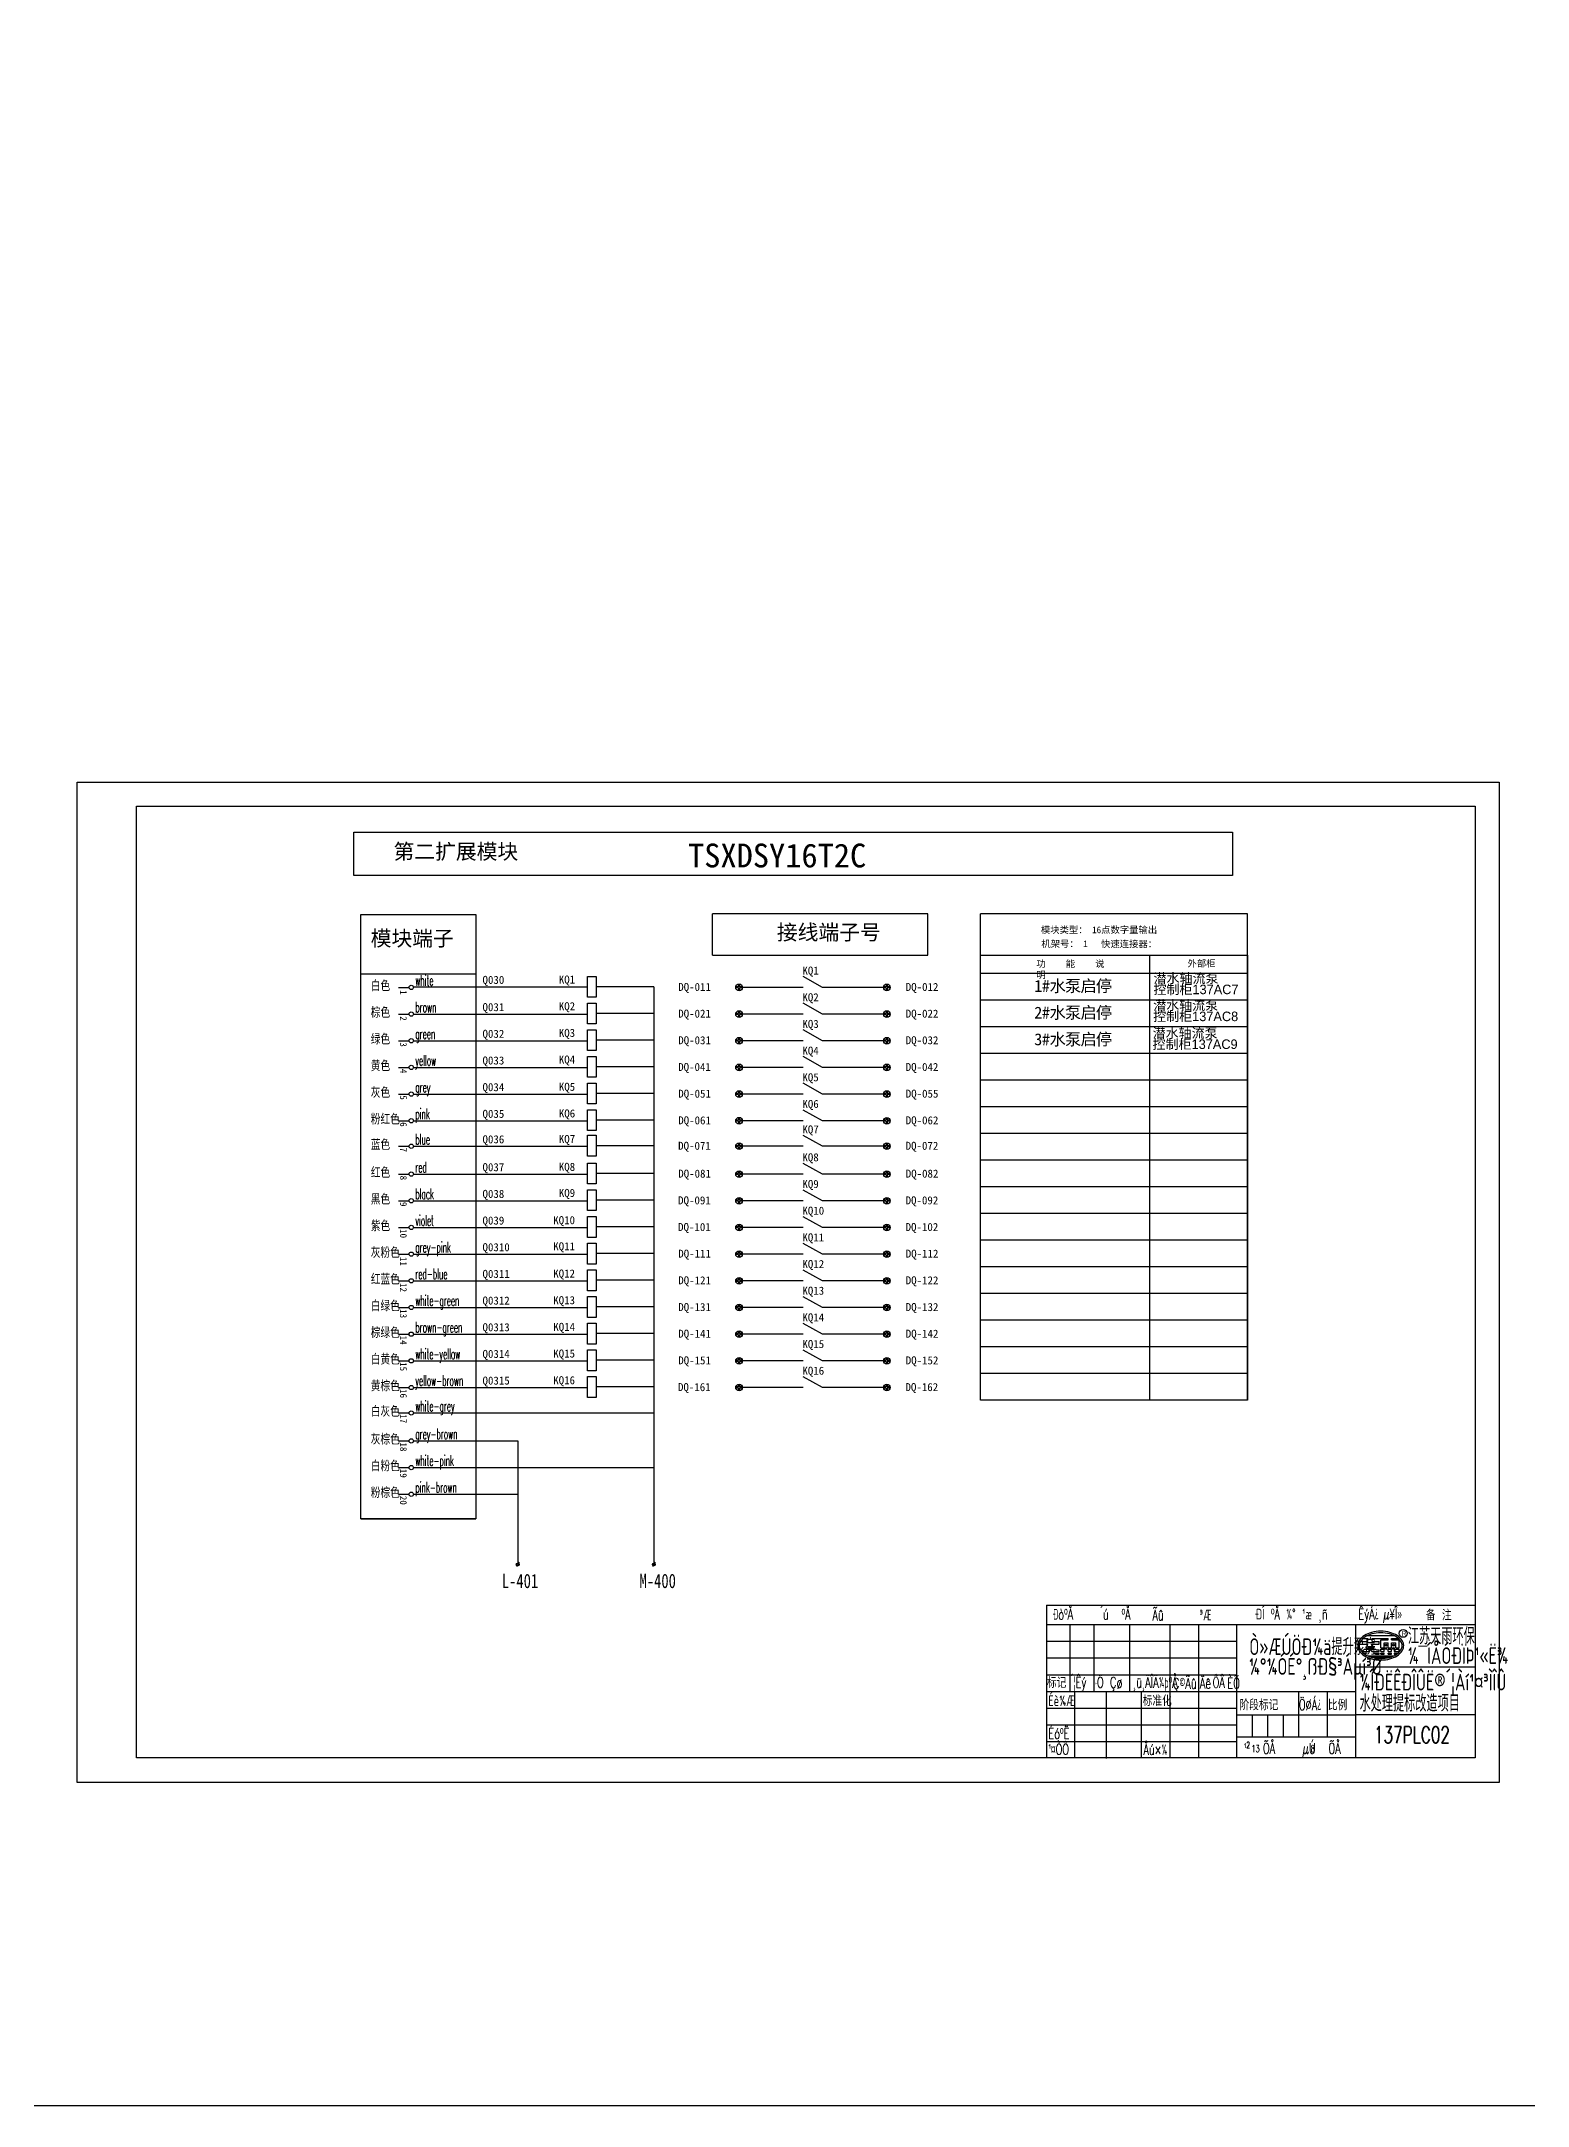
# Model space of a CAD drawing. Header units: millimetres. Extents: x 201 to 11482, y -7821 to 251.
# Drawn here: x 5609 to 6234, y -5888 to -5021 of the extents above; entities that cross this region are included whole.
import ezdxf
from ezdxf.enums import TextEntityAlignment as Align

# ---------------------------------------------------------------- set-up
doc = ezdxf.new("R2010")
doc.units = ezdxf.units.MM
doc.linetypes.add('CENTER2', pattern=[1.125, 0.75, -0.125, 0.125, -0.125])
for name, color, linetype in [('02', 7, 'Continuous'), ('LINE_THIN', 2, 'Continuous'), ('TEXT', 6, 'Continuous')]:
    doc.layers.add(name, color=color, linetype=linetype)
doc.layers.add('SECTION', color=3, linetype='CENTER2', lineweight=9)
doc.styles.add('HZ', font='txt', dxfattribs={"width": 0.67, "bigfont": 'hztxt'})
doc.styles.add('HZTXT', font='tssdeng.shx', dxfattribs={"width": 0.8, "bigfont": 'hztxt.shx'})

msp = doc.modelspace()

# ---------------------------------------------------------------- linework, layer by layer
for p, q in [((5649.389, -5741.704), (5649.389, -5342.16)), ((5649.389, -5342.16), (6211.494, -5342.16)), ((6211.494, -5342.16), (6211.494, -5741.704)), ((5981.757, -5387.41), (5891.192, -5387.41)), ((5891.192, -5404.729), (5891.192, -5387.41)), ((5981.757, -5404.729), (5981.757, -5387.41)), ((6003.74, -5591.656), (6003.74, -5387.41)), ((6115.978, -5387.41), (6003.74, -5387.41)), ((6115.978, -5591.656), (6115.978, -5387.41)), ((5891.192, -5404.729), (5981.757, -5404.729)), ((6003.74, -5404.729), (6115.978, -5404.729)), ((6074.814, -5404.729), (6074.814, -5591.656)), ((6115.978, -5404.729), (6115.978, -5591.656)), ((5791.87, -5412.694), (5743.575, -5412.694)), ((5937.517, -5418.293), (5929.344, -5413.779)), ((6115.978, -5412.474), (6003.74, -5412.474)), ((5759.358, -5418.293), (5763.838, -5418.293)), ((5765.614, -5418.051), (5838.772, -5418.051)), ((5866.639, -5418.073), (5842.333, -5418.073)), ((5866.639, -5418.073), (5866.639, -5660.596)), ((5929.344, -5418.293), (5903.824, -5418.293)), ((5937.517, -5429.492), (5929.344, -5424.978)), ((5963.037, -5418.293), (5937.517, -5418.293)), ((6115.978, -5423.673), (6003.74, -5423.673)), ((5759.358, -5429.492), (5763.838, -5429.492)), ((5765.63, -5429.492), (5838.789, -5429.492)), ((5866.639, -5429.272), (5842.333, -5429.272)), ((5929.344, -5429.492), (5903.824, -5429.492)), ((5963.037, -5429.492), (5937.517, -5429.492)), ((5759.358, -5440.691), (5763.838, -5440.691)), ((5765.63, -5440.691), (5838.789, -5440.691)), ((5866.639, -5440.471), (5842.333, -5440.471)), ((5929.344, -5440.691), (5903.824, -5440.691)), ((5937.517, -5440.691), (5929.344, -5436.177)), ((5963.037, -5440.691), (5937.517, -5440.691)), ((6115.978, -5434.872), (6003.74, -5434.872)), ((5937.517, -5451.89), (5929.344, -5447.376)), ((6115.978, -5446.071), (6003.74, -5446.071)), ((5759.358, -5451.89), (5763.838, -5451.89)), ((5765.63, -5451.89), (5838.789, -5451.89)), ((5866.639, -5451.67), (5842.333, -5451.67)), ((5929.344, -5451.89), (5903.824, -5451.89)), ((5937.517, -5463.088), (5929.344, -5458.574)), ((5963.037, -5451.89), (5937.517, -5451.89)), ((6115.978, -5457.269), (6003.74, -5457.269)), ((5759.358, -5463.088), (5763.838, -5463.088)), ((5765.63, -5463.088), (5838.789, -5463.088)), ((5866.639, -5462.869), (5842.333, -5462.869)), ((5929.344, -5463.088), (5903.824, -5463.088)), ((5963.037, -5463.088), (5937.517, -5463.088)), ((6115.978, -5468.468), (6003.74, -5468.468)), ((5759.358, -5474.287), (5763.838, -5474.287)), ((5765.63, -5474.287), (5838.789, -5474.287)), ((5866.639, -5474.068), (5842.333, -5474.068)), ((5929.344, -5474.287), (5903.824, -5474.287)), ((5937.517, -5474.287), (5929.344, -5469.773)), ((5963.037, -5474.287), (5937.517, -5474.287)), ((5759.358, -5484.975), (5763.838, -5484.975)), ((5765.63, -5484.975), (5838.789, -5484.975)), ((5866.639, -5484.756), (5842.333, -5484.756)), ((5929.344, -5484.975), (5903.824, -5484.975)), ((5937.517, -5484.975), (5929.344, -5480.461)), ((5963.037, -5484.975), (5937.517, -5484.975)), ((6115.978, -5479.667), (6003.74, -5479.667)), ((5937.517, -5496.685), (5929.344, -5492.171)), ((6115.978, -5490.866), (6003.74, -5490.866)), ((5759.358, -5496.685), (5763.838, -5496.685)), ((5765.63, -5496.685), (5838.789, -5496.685)), ((5866.639, -5496.465), (5842.333, -5496.465)), ((5929.344, -5496.685), (5903.824, -5496.685)), ((5937.517, -5507.884), (5929.344, -5503.37)), ((5963.037, -5496.685), (5937.517, -5496.685)), ((6115.978, -5502.065), (6003.74, -5502.065)), ((5759.358, -5507.884), (5763.838, -5507.884)), ((5765.63, -5507.884), (5838.789, -5507.884)), ((5866.639, -5507.664), (5842.333, -5507.664)), ((5929.344, -5507.884), (5903.824, -5507.884)), ((5963.037, -5507.884), (5937.517, -5507.884)), ((5759.358, -5519.083), (5763.838, -5519.083)), ((5765.63, -5519.083), (5838.789, -5519.083)), ((5866.639, -5518.863), (5842.333, -5518.863)), ((5929.344, -5519.083), (5903.824, -5519.083)), ((5937.517, -5519.083), (5929.344, -5514.569)), ((5963.037, -5519.083), (5937.517, -5519.083)), ((6115.978, -5513.264), (6003.74, -5513.264)), ((5937.517, -5530.282), (5929.344, -5525.767)), ((6115.978, -5524.462), (6003.74, -5524.462)), ((5759.358, -5530.282), (5763.838, -5530.282)), ((5765.63, -5530.282), (5838.789, -5530.282)), ((5866.639, -5530.062), (5842.333, -5530.062)), ((5929.344, -5530.282), (5903.824, -5530.282)), ((5937.517, -5541.48), (5929.344, -5536.966)), ((5963.037, -5530.282), (5937.517, -5530.282)), ((6115.978, -5535.661), (6003.74, -5535.661)), ((5759.358, -5541.48), (5763.838, -5541.48)), ((5765.63, -5541.48), (5838.789, -5541.48)), ((5866.639, -5541.261), (5842.333, -5541.261)), ((5929.344, -5541.48), (5903.824, -5541.48)), ((5963.037, -5541.48), (5937.517, -5541.48)), ((5759.358, -5552.679), (5763.838, -5552.679)), ((5765.63, -5552.679), (5838.789, -5552.679)), ((5866.639, -5552.46), (5842.333, -5552.46)), ((5929.344, -5552.679), (5903.824, -5552.679)), ((5937.517, -5552.679), (5929.344, -5548.165)), ((5963.037, -5552.679), (5937.517, -5552.679)), ((6115.978, -5546.86), (6003.74, -5546.86)), ((5759.358, -5563.878), (5763.838, -5563.878)), ((5765.63, -5563.878), (5838.789, -5563.878)), ((5866.639, -5563.658), (5842.333, -5563.658)), ((5929.344, -5563.878), (5903.824, -5563.878)), ((5937.517, -5563.878), (5929.344, -5559.364)), ((5963.037, -5563.878), (5937.517, -5563.878)), ((6115.978, -5558.059), (6003.74, -5558.059)), ((5937.517, -5575.077), (5929.344, -5570.563)), ((6115.978, -5569.258), (6003.74, -5569.258)), ((5759.358, -5575.077), (5763.838, -5575.077)), ((5765.63, -5575.077), (5838.789, -5575.077)), ((5866.639, -5574.857), (5842.333, -5574.857)), ((5929.344, -5575.077), (5903.824, -5575.077)), ((5963.037, -5575.077), (5937.517, -5575.077)), ((6115.978, -5580.457), (6003.74, -5580.457)), ((5759.358, -5586.276), (5763.838, -5586.276)), ((5765.63, -5586.276), (5838.789, -5586.276)), ((5866.639, -5586.056), (5842.333, -5586.056)), ((5929.344, -5586.276), (5903.824, -5586.276)), ((5937.517, -5586.276), (5929.344, -5581.762)), ((5963.037, -5586.276), (5937.517, -5586.276)), ((5759.358, -5596.964), (5763.838, -5596.964)), ((5765.63, -5596.964), (5866.639, -5596.964)), ((6115.978, -5591.656), (6003.74, -5591.656)), ((5759.358, -5608.674), (5763.838, -5608.674)), ((5765.63, -5608.674), (5809.453, -5608.674)), ((5809.453, -5608.674), (5809.453, -5660.59)), ((5759.358, -5619.872), (5763.838, -5619.872)), ((5765.63, -5619.872), (5866.639, -5619.872)), ((5759.358, -5631.071), (5763.838, -5631.071)), ((5765.63, -5631.071), (5809.453, -5631.071)), ((5764.734, -5641.374), (5743.575, -5641.374)), ((5743.575, -5641.374), (5791.87, -5641.374)), ((5810.06, -5659.626), (5808.932, -5661.417)), ((5867.246, -5659.626), (5866.117, -5661.417)), ((6162.922, -5694.047), (6166.475, -5694.047)), ((6163.418, -5692.844), (6166.475, -5692.844)), ((6164.446, -5691.64), (6166.475, -5691.64)), ((6166.249, -5690.437), (6177.531, -5690.437)), ((6166.475, -5692.844), (6166.475, -5691.64)), ((6168.28, -5692.844), (6168.28, -5691.64)), ((6168.28, -5691.64), (6175.079, -5691.64)), ((6168.28, -5692.844), (6171.288, -5692.844)), ((6168.28, -5694.047), (6171.288, -5694.047)), ((6168.305, -5694.358), (6168.28, -5694.047)), ((6171.288, -5694.047), (6171.288, -5692.844)), ((6171.89, -5695.513), (6171.89, -5692.242)), ((6171.89, -5692.242), (6175.079, -5692.242)), ((6173.274, -5695.513), (6173.274, -5693.445)), ((6173.274, -5693.445), (6175.079, -5693.445)), ((6175.079, -5692.242), (6175.079, -5691.64)), ((6175.079, -5695.513), (6175.079, -5693.445)), ((6176.463, -5692.242), (6176.463, -5691.64)), ((6176.463, -5691.64), (6179.334, -5691.64)), ((6176.463, -5692.242), (6179.651, -5692.242)), ((6176.463, -5693.445), (6178.268, -5693.445)), ((6176.463, -5695.513), (6176.463, -5693.445)), ((6178.268, -5695.513), (6178.268, -5693.445)), ((6179.651, -5695.513), (6179.651, -5692.242)), ((6163.964, -5697.166), (6166.61, -5697.166)), ((6164.57, -5697.767), (6165.934, -5697.767)), ((6165.1, -5696.114), (6169.716, -5696.114)), ((6165.666, -5695.513), (6169.093, -5695.513)), ((6166.476, -5698.97), (6177.304, -5698.97)), ((6167.191, -5699.271), (6176.589, -5699.271)), ((6168.183, -5697.166), (6171.288, -5697.166)), ((6168.903, -5697.767), (6171.288, -5697.767)), ((6169.193, -5699.813), (6174.587, -5699.813)), ((6169.996, -5698.258), (6171.288, -5698.258)), ((6170.561, -5696.454), (6171.288, -5696.454)), ((6171.288, -5697.166), (6171.288, -5696.454)), ((6171.288, -5698.258), (6171.288, -5697.767)), ((6171.89, -5695.513), (6173.274, -5695.513)), ((6171.89, -5696.114), (6173.274, -5696.114)), ((6171.89, -5697.166), (6171.89, -5696.114)), ((6171.89, -5697.166), (6173.274, -5697.166)), ((6171.89, -5698.258), (6171.89, -5697.767)), ((6171.89, -5697.767), (6173.274, -5697.767)), ((6171.89, -5698.258), (6173.274, -5698.258)), ((6173.274, -5697.166), (6173.274, -5696.114)), ((6173.274, -5698.258), (6173.274, -5697.767)), ((6175.079, -5695.513), (6176.463, -5695.513)), ((6175.079, -5696.114), (6176.463, -5696.114)), ((6175.079, -5697.166), (6175.079, -5696.114)), ((6175.079, -5697.166), (6176.463, -5697.166)), ((6175.079, -5698.258), (6175.079, -5697.767)), ((6175.079, -5697.767), (6176.463, -5697.767)), ((6175.079, -5698.258), (6176.463, -5698.258)), ((6176.463, -5697.166), (6176.463, -5696.114)), ((6176.463, -5698.258), (6176.463, -5697.767)), ((6177.517, -5696.454), (6178.268, -5696.454)), ((6177.517, -5696.454), (6177.517, -5697.166)), ((6177.517, -5697.166), (6179.816, -5697.166)), ((6177.517, -5697.767), (6177.517, -5698.258)), ((6177.517, -5697.767), (6179.21, -5697.767)), ((6177.517, -5698.258), (6178.571, -5698.258)), ((6178.268, -5695.513), (6179.651, -5695.513)), ((6178.268, -5696.454), (6178.268, -5696.114)), ((6178.268, -5696.114), (6179.651, -5696.114)), ((6179.651, -5697.345), (6179.651, -5696.114))]:
    msp.add_line(p, q)
at = {"color": 0}
for p, q in [((6031.493, -5713.939), (6161.493, -5713.939)), ((6031.493, -5713.939), (6161.493, -5713.939)), ((6111.493, -5732.939), (6161.493, -5732.939)), ((6111.493, -5732.939), (6161.493, -5732.939))]:
    msp.add_line(p, q, dxfattribs=at)
for points in [[(741.178, -4154.422), (11482.36, -4154.422), (11482.36, -5887.788), (741.178, -5887.788)], [(5740.617, -5353.169), (6109.699, -5353.169), (6109.699, -5371.29), (5740.617, -5371.29)], [(5743.575, -5387.629), (5791.87, -5387.629), (5791.87, -5641.374), (5743.575, -5641.374)], [(5842.333, -5413.664), (5842.333, -5422.438), (5838.772, -5422.438), (5838.772, -5413.664)], [(5842.333, -5424.863), (5842.333, -5433.637), (5838.772, -5433.637), (5838.772, -5424.863)], [(5842.333, -5436.062), (5842.333, -5444.836), (5838.772, -5444.836), (5838.772, -5436.062)], [(5842.333, -5447.261), (5842.333, -5456.034), (5838.772, -5456.034), (5838.772, -5447.261)], [(5842.333, -5458.46), (5842.333, -5467.233), (5838.772, -5467.233), (5838.772, -5458.46)], [(5842.333, -5469.658), (5842.333, -5478.432), (5838.772, -5478.432), (5838.772, -5469.658)], [(5842.333, -5480.346), (5842.333, -5489.12), (5838.772, -5489.12), (5838.772, -5480.346)], [(5842.333, -5492.056), (5842.333, -5500.83), (5838.772, -5500.83), (5838.772, -5492.056)], [(5842.333, -5503.255), (5842.333, -5512.029), (5838.772, -5512.029), (5838.772, -5503.255)], [(5842.333, -5514.454), (5842.333, -5523.228), (5838.772, -5523.228), (5838.772, -5514.454)], [(5842.333, -5525.653), (5842.333, -5534.426), (5838.772, -5534.426), (5838.772, -5525.653)], [(5842.333, -5536.852), (5842.333, -5545.625), (5838.772, -5545.625), (5838.772, -5536.852)], [(5842.333, -5548.05), (5842.333, -5556.824), (5838.772, -5556.824), (5838.772, -5548.05)], [(5842.333, -5559.249), (5842.333, -5568.023), (5838.772, -5568.023), (5838.772, -5559.249)], [(5842.333, -5570.448), (5842.333, -5579.222), (5838.772, -5579.222), (5838.772, -5570.448)], [(5842.333, -5581.647), (5842.333, -5590.421), (5838.772, -5590.421), (5838.772, -5581.647)]]:
    msp.add_lwpolyline(points, close=True)
for points in [[(6181.552, -5694.649, 0.1452621), (6180.927, -5692.543, 0.1071711), (6178.767, -5690.406, 0.0774043), (6175.785, -5689.102, 0.0645214), (6171.89, -5688.597, 0.0645214), (6167.995, -5689.102, 0.0774043), (6165.013, -5690.406, 0.1071711), (6162.853, -5692.543, 0.1452621), (6162.229, -5694.649, 0.1452621), (6162.853, -5696.754, 0.1071711), (6165.013, -5698.891, 0.0774043), (6167.995, -5700.195, 0.0645214), (6171.89, -5700.7, 0.0645214), (6175.785, -5700.195, 0.0774043), (6178.767, -5698.891, 0.1071711), (6180.927, -5696.754, 0.1452621)], [(6180.915, -5694.649, 0.1452621), (6180.393, -5692.891, 0.1071711), (6178.425, -5690.943, 0.0774043), (6175.623, -5689.717, 0.0645214), (6171.89, -5689.234, 0.0645214), (6168.158, -5689.717, 0.0774043), (6165.355, -5690.943, 0.1071711), (6163.387, -5692.891, 0.1452621), (6162.865, -5694.649, 0.1452621), (6163.387, -5696.406, 0.1071711), (6165.355, -5698.354, 0.0774043), (6168.158, -5699.58, 0.0645214), (6171.89, -5700.063, 0.0645214), (6175.623, -5699.58, 0.0774043), (6178.425, -5698.354, 0.1071711), (6180.393, -5696.406, 0.1452621)]]:
    msp.add_lwpolyline(points, format="xyb", close=True)
for centre, radius in [((5764.734, -5418.293), 0.896), ((5764.734, -5429.492), 0.896), ((5764.734, -5440.691), 0.896), ((5764.734, -5451.89), 0.896), ((5764.734, -5463.088), 0.896), ((5764.734, -5474.287), 0.896), ((5764.734, -5484.975), 0.896), ((5764.734, -5496.685), 0.896), ((5764.734, -5507.884), 0.896), ((5764.734, -5519.083), 0.896), ((5764.734, -5530.282), 0.896), ((5764.734, -5541.48), 0.896), ((5764.734, -5552.679), 0.896), ((5764.734, -5563.878), 0.896), ((5764.734, -5575.077), 0.896), ((5764.734, -5586.276), 0.896), ((5764.734, -5596.964), 0.896), ((5764.734, -5608.674), 0.896), ((5764.734, -5619.872), 0.896), ((5764.734, -5631.071), 0.896), ((5809.453, -5660.6), 0.591), ((5866.639, -5660.6), 0.591), ((6181.329, -5689.481), 1.666), ((6174.059, -5694.462), 0.1), ((6174.059, -5695.864), 0.1), ((6177.266, -5694.462), 0.1), ((6177.266, -5695.864), 0.1)]:
    msp.add_circle(centre, radius)
for centre, radius, start, end in [((6161.792, -5692.431), 4.95, 321.502997, 340.951261), ((6161.792, -5692.431), 4.95, 293.805664, 311.924678), ((6161.792, -5692.431), 6.755, 300.38393, 307.819429), ((6161.792, -5692.431), 6.755, 315.502624, 325.594686), ((6173.26, -5691.821), 7.372, 216.907792, 226.468118), ((6173.26, -5691.821), 5.567, 207.109979, 221.536588), ((6173.26, -5691.821), 7.372, 233.765595, 238.048673), ((6169.996, -5697.055), 1.203, 238.048673, 270), ((6173.26, -5691.821), 5.567, 230.459438, 231.797628), ((6170.561, -5695.25), 1.203, 231.797628, 270)]:
    msp.add_arc(centre, radius, start, end)
for p in [(6174.059, -5694.462), (6174.059, -5695.864), (6177.266, -5694.462), (6177.266, -5695.864)]:
    msp.add_point(p)
at = {"layer": '02'}
for p, q in [((5902.192, -5418.07), (5901.018, -5418.07)), ((5902.192, -5418.511), (5901.018, -5418.511)), ((5902.192, -5416.895), (5902.192, -5418.07)), ((5902.192, -5418.511), (5902.192, -5419.685)), ((5902.633, -5416.895), (5902.633, -5418.07)), ((5903.807, -5418.07), (5902.633, -5418.07)), ((5902.633, -5418.511), (5902.633, -5419.685)), ((5903.807, -5418.511), (5902.633, -5418.511)), ((5964.229, -5418.072), (5963.055, -5418.072)), ((5964.229, -5418.514), (5963.055, -5418.514)), ((5964.229, -5416.898), (5964.229, -5418.072)), ((5964.229, -5418.514), (5964.229, -5419.688)), ((5964.67, -5416.898), (5964.67, -5418.072)), ((5965.844, -5418.072), (5964.67, -5418.072)), ((5964.67, -5418.514), (5964.67, -5419.688)), ((5965.844, -5418.514), (5964.67, -5418.514)), ((5902.192, -5429.271), (5901.018, -5429.271)), ((5902.192, -5429.713), (5901.018, -5429.713)), ((5902.192, -5428.097), (5902.192, -5429.271)), ((5902.192, -5429.713), (5902.192, -5430.887)), ((5902.633, -5428.097), (5902.633, -5429.271)), ((5903.807, -5429.271), (5902.633, -5429.271)), ((5902.633, -5429.713), (5902.633, -5430.887)), ((5903.807, -5429.713), (5902.633, -5429.713)), ((5964.229, -5429.274), (5963.055, -5429.274)), ((5964.229, -5429.715), (5963.055, -5429.715)), ((5964.229, -5428.1), (5964.229, -5429.274)), ((5964.229, -5429.715), (5964.229, -5430.89)), ((5964.67, -5428.1), (5964.67, -5429.274)), ((5965.844, -5429.274), (5964.67, -5429.274)), ((5964.67, -5429.715), (5964.67, -5430.89)), ((5965.844, -5429.715), (5964.67, -5429.715)), ((5902.192, -5440.47), (5901.018, -5440.47)), ((5902.192, -5440.911), (5901.018, -5440.911)), ((5902.192, -5439.296), (5902.192, -5440.47)), ((5902.192, -5440.911), (5902.192, -5442.085)), ((5902.633, -5439.296), (5902.633, -5440.47)), ((5903.807, -5440.47), (5902.633, -5440.47)), ((5902.633, -5440.911), (5902.633, -5442.085)), ((5903.807, -5440.911), (5902.633, -5440.911)), ((5964.229, -5440.473), (5963.055, -5440.473)), ((5964.229, -5440.914), (5963.055, -5440.914)), ((5964.229, -5439.299), (5964.229, -5440.473)), ((5964.229, -5440.914), (5964.229, -5442.088)), ((5964.67, -5439.299), (5964.67, -5440.473)), ((5965.844, -5440.473), (5964.67, -5440.473)), ((5964.67, -5440.914), (5964.67, -5442.088)), ((5965.844, -5440.914), (5964.67, -5440.914)), ((5902.192, -5450.495), (5902.192, -5451.669)), ((5902.633, -5450.495), (5902.633, -5451.669)), ((5964.229, -5450.498), (5964.229, -5451.672)), ((5964.67, -5450.498), (5964.67, -5451.672)), ((5902.192, -5451.669), (5901.018, -5451.669)), ((5902.192, -5452.11), (5901.018, -5452.11)), ((5902.192, -5452.11), (5902.192, -5453.284)), ((5903.807, -5451.669), (5902.633, -5451.669)), ((5902.633, -5452.11), (5902.633, -5453.284)), ((5903.807, -5452.11), (5902.633, -5452.11)), ((5964.229, -5451.672), (5963.055, -5451.672)), ((5964.229, -5452.113), (5963.055, -5452.113)), ((5964.229, -5452.113), (5964.229, -5453.287)), ((5965.844, -5451.672), (5964.67, -5451.672)), ((5964.67, -5452.113), (5964.67, -5453.287)), ((5965.844, -5452.113), (5964.67, -5452.113)), ((5902.192, -5462.868), (5901.018, -5462.868)), ((5902.192, -5463.309), (5901.018, -5463.309)), ((5902.192, -5461.694), (5902.192, -5462.868)), ((5902.192, -5463.309), (5902.192, -5464.483)), ((5902.633, -5461.694), (5902.633, -5462.868)), ((5903.807, -5462.868), (5902.633, -5462.868)), ((5902.633, -5463.309), (5902.633, -5464.483)), ((5903.807, -5463.309), (5902.633, -5463.309)), ((5964.229, -5462.871), (5963.055, -5462.871)), ((5964.229, -5463.312), (5963.055, -5463.312)), ((5964.229, -5461.697), (5964.229, -5462.871)), ((5964.229, -5463.312), (5964.229, -5464.486)), ((5964.67, -5461.697), (5964.67, -5462.871)), ((5965.844, -5462.871), (5964.67, -5462.871)), ((5964.67, -5463.312), (5964.67, -5464.486)), ((5965.844, -5463.312), (5964.67, -5463.312)), ((5902.192, -5474.067), (5901.018, -5474.067)), ((5902.192, -5474.508), (5901.018, -5474.508)), ((5902.192, -5472.893), (5902.192, -5474.067)), ((5902.192, -5474.508), (5902.192, -5475.682)), ((5902.633, -5472.893), (5902.633, -5474.067)), ((5903.807, -5474.067), (5902.633, -5474.067)), ((5902.633, -5474.508), (5902.633, -5475.682)), ((5903.807, -5474.508), (5902.633, -5474.508)), ((5964.229, -5474.07), (5963.055, -5474.07)), ((5964.229, -5474.511), (5963.055, -5474.511)), ((5964.229, -5472.896), (5964.229, -5474.07)), ((5964.229, -5474.511), (5964.229, -5475.685)), ((5964.67, -5472.896), (5964.67, -5474.07)), ((5965.844, -5474.07), (5964.67, -5474.07)), ((5964.67, -5474.511), (5964.67, -5475.685)), ((5965.844, -5474.511), (5964.67, -5474.511)), ((5902.192, -5484.755), (5901.018, -5484.755)), ((5902.192, -5485.196), (5901.018, -5485.196)), ((5902.192, -5483.58), (5902.192, -5484.755)), ((5902.192, -5485.196), (5902.192, -5486.37)), ((5902.633, -5483.58), (5902.633, -5484.755)), ((5903.807, -5484.755), (5902.633, -5484.755)), ((5902.633, -5485.196), (5902.633, -5486.37)), ((5903.807, -5485.196), (5902.633, -5485.196)), ((5964.229, -5484.757), (5963.055, -5484.757)), ((5964.229, -5485.199), (5963.055, -5485.199)), ((5964.229, -5483.583), (5964.229, -5484.757)), ((5964.229, -5485.199), (5964.229, -5486.373)), ((5964.67, -5483.583), (5964.67, -5484.757)), ((5965.844, -5484.757), (5964.67, -5484.757)), ((5964.67, -5485.199), (5964.67, -5486.373)), ((5965.844, -5485.199), (5964.67, -5485.199)), ((5902.192, -5496.464), (5901.018, -5496.464)), ((5902.192, -5496.906), (5901.018, -5496.906)), ((5902.192, -5495.29), (5902.192, -5496.464)), ((5902.192, -5496.906), (5902.192, -5498.08)), ((5902.633, -5495.29), (5902.633, -5496.464)), ((5903.807, -5496.464), (5902.633, -5496.464)), ((5902.633, -5496.906), (5902.633, -5498.08)), ((5903.807, -5496.906), (5902.633, -5496.906)), ((5964.229, -5496.467), (5963.055, -5496.467)), ((5964.229, -5496.909), (5963.055, -5496.909)), ((5964.229, -5495.293), (5964.229, -5496.467)), ((5964.229, -5496.909), (5964.229, -5498.083)), ((5964.67, -5495.293), (5964.67, -5496.467)), ((5965.844, -5496.467), (5964.67, -5496.467)), ((5964.67, -5496.909), (5964.67, -5498.083)), ((5965.844, -5496.909), (5964.67, -5496.909)), ((5902.192, -5507.663), (5901.018, -5507.663)), ((5902.192, -5508.105), (5901.018, -5508.105)), ((5902.192, -5506.489), (5902.192, -5507.663)), ((5902.192, -5508.105), (5902.192, -5509.279)), ((5902.633, -5506.489), (5902.633, -5507.663)), ((5903.807, -5507.663), (5902.633, -5507.663)), ((5902.633, -5508.105), (5902.633, -5509.279)), ((5903.807, -5508.105), (5902.633, -5508.105)), ((5964.229, -5507.666), (5963.055, -5507.666)), ((5964.229, -5508.107), (5963.055, -5508.107)), ((5964.229, -5506.492), (5964.229, -5507.666)), ((5964.229, -5508.107), (5964.229, -5509.281)), ((5964.67, -5506.492), (5964.67, -5507.666)), ((5965.844, -5507.666), (5964.67, -5507.666)), ((5964.67, -5508.107), (5964.67, -5509.281)), ((5965.844, -5508.107), (5964.67, -5508.107)), ((5902.192, -5518.862), (5901.018, -5518.862)), ((5902.192, -5519.303), (5901.018, -5519.303)), ((5902.192, -5517.688), (5902.192, -5518.862)), ((5902.192, -5519.303), (5902.192, -5520.477)), ((5902.633, -5517.688), (5902.633, -5518.862)), ((5903.807, -5518.862), (5902.633, -5518.862)), ((5902.633, -5519.303), (5902.633, -5520.477)), ((5903.807, -5519.303), (5902.633, -5519.303)), ((5964.229, -5518.865), (5963.055, -5518.865)), ((5964.229, -5519.306), (5963.055, -5519.306)), ((5964.229, -5517.691), (5964.229, -5518.865)), ((5964.229, -5519.306), (5964.229, -5520.48)), ((5964.67, -5517.691), (5964.67, -5518.865)), ((5965.844, -5518.865), (5964.67, -5518.865)), ((5964.67, -5519.306), (5964.67, -5520.48)), ((5965.844, -5519.306), (5964.67, -5519.306)), ((5902.192, -5528.887), (5902.192, -5530.061)), ((5902.633, -5528.887), (5902.633, -5530.061)), ((5964.229, -5528.89), (5964.229, -5530.064)), ((5964.67, -5528.89), (5964.67, -5530.064)), ((5902.192, -5530.061), (5901.018, -5530.061)), ((5902.192, -5530.502), (5901.018, -5530.502)), ((5902.192, -5530.502), (5902.192, -5531.676)), ((5903.807, -5530.061), (5902.633, -5530.061)), ((5902.633, -5530.502), (5902.633, -5531.676)), ((5903.807, -5530.502), (5902.633, -5530.502)), ((5964.229, -5530.064), (5963.055, -5530.064)), ((5964.229, -5530.505), (5963.055, -5530.505)), ((5964.229, -5530.505), (5964.229, -5531.679)), ((5965.844, -5530.064), (5964.67, -5530.064)), ((5964.67, -5530.505), (5964.67, -5531.679)), ((5965.844, -5530.505), (5964.67, -5530.505)), ((5902.192, -5541.26), (5901.018, -5541.26)), ((5902.192, -5541.701), (5901.018, -5541.701)), ((5902.192, -5540.086), (5902.192, -5541.26)), ((5902.192, -5541.701), (5902.192, -5542.875)), ((5902.633, -5540.086), (5902.633, -5541.26)), ((5903.807, -5541.26), (5902.633, -5541.26)), ((5902.633, -5541.701), (5902.633, -5542.875)), ((5903.807, -5541.701), (5902.633, -5541.701)), ((5964.229, -5541.263), (5963.055, -5541.263)), ((5964.229, -5541.704), (5963.055, -5541.704)), ((5964.229, -5540.089), (5964.229, -5541.263)), ((5964.229, -5541.704), (5964.229, -5542.878)), ((5964.67, -5540.089), (5964.67, -5541.263)), ((5965.844, -5541.263), (5964.67, -5541.263)), ((5964.67, -5541.704), (5964.67, -5542.878)), ((5965.844, -5541.704), (5964.67, -5541.704)), ((5902.192, -5552.459), (5901.018, -5552.459)), ((5902.192, -5552.9), (5901.018, -5552.9)), ((5902.192, -5551.285), (5902.192, -5552.459)), ((5902.192, -5552.9), (5902.192, -5554.074)), ((5902.633, -5551.285), (5902.633, -5552.459)), ((5903.807, -5552.459), (5902.633, -5552.459)), ((5902.633, -5552.9), (5902.633, -5554.074)), ((5903.807, -5552.9), (5902.633, -5552.9)), ((5964.229, -5552.462), (5963.055, -5552.462)), ((5964.229, -5552.903), (5963.055, -5552.903)), ((5964.229, -5551.287), (5964.229, -5552.462)), ((5964.229, -5552.903), (5964.229, -5554.077)), ((5964.67, -5551.287), (5964.67, -5552.462)), ((5965.844, -5552.462), (5964.67, -5552.462)), ((5964.67, -5552.903), (5964.67, -5554.077)), ((5965.844, -5552.903), (5964.67, -5552.903)), ((5902.192, -5563.657), (5901.018, -5563.657)), ((5902.192, -5564.099), (5901.018, -5564.099)), ((5902.192, -5562.483), (5902.192, -5563.657)), ((5902.192, -5564.099), (5902.192, -5565.273)), ((5902.633, -5562.483), (5902.633, -5563.657)), ((5903.807, -5563.657), (5902.633, -5563.657)), ((5902.633, -5564.099), (5902.633, -5565.273)), ((5903.807, -5564.099), (5902.633, -5564.099)), ((5964.229, -5563.66), (5963.055, -5563.66)), ((5964.229, -5564.102), (5963.055, -5564.102)), ((5964.229, -5562.486), (5964.229, -5563.66)), ((5964.229, -5564.102), (5964.229, -5565.276)), ((5964.67, -5562.486), (5964.67, -5563.66)), ((5965.844, -5563.66), (5964.67, -5563.66)), ((5964.67, -5564.102), (5964.67, -5565.276)), ((5965.844, -5564.102), (5964.67, -5564.102)), ((5902.192, -5574.856), (5901.018, -5574.856)), ((5902.192, -5575.298), (5901.018, -5575.298)), ((5902.192, -5573.682), (5902.192, -5574.856)), ((5902.192, -5575.298), (5902.192, -5576.472)), ((5902.633, -5573.682), (5902.633, -5574.856)), ((5903.807, -5574.856), (5902.633, -5574.856)), ((5902.633, -5575.298), (5902.633, -5576.472)), ((5903.807, -5575.298), (5902.633, -5575.298)), ((5964.229, -5574.859), (5963.055, -5574.859)), ((5964.229, -5575.301), (5963.055, -5575.301)), ((5964.229, -5573.685), (5964.229, -5574.859)), ((5964.229, -5575.301), (5964.229, -5576.475)), ((5964.67, -5573.685), (5964.67, -5574.859)), ((5965.844, -5574.859), (5964.67, -5574.859)), ((5964.67, -5575.301), (5964.67, -5576.475)), ((5965.844, -5575.301), (5964.67, -5575.301)), ((5902.192, -5586.055), (5901.018, -5586.055)), ((5902.192, -5586.496), (5901.018, -5586.496)), ((5902.192, -5584.881), (5902.192, -5586.055)), ((5902.192, -5586.496), (5902.192, -5587.67)), ((5902.633, -5584.881), (5902.633, -5586.055)), ((5903.807, -5586.055), (5902.633, -5586.055)), ((5902.633, -5586.496), (5902.633, -5587.67)), ((5903.807, -5586.496), (5902.633, -5586.496)), ((5964.229, -5586.058), (5963.055, -5586.058)), ((5964.229, -5586.499), (5963.055, -5586.499)), ((5964.229, -5584.884), (5964.229, -5586.058)), ((5964.229, -5586.499), (5964.229, -5587.673)), ((5964.67, -5584.884), (5964.67, -5586.058)), ((5965.844, -5586.058), (5964.67, -5586.058)), ((5964.67, -5586.499), (5964.67, -5587.673)), ((5965.844, -5586.499), (5964.67, -5586.499))]:
    msp.add_line(p, q, dxfattribs=at)
for centre in [(5902.412, -5418.29), (5964.449, -5418.293), (5902.412, -5429.492), (5964.449, -5429.495), (5902.412, -5440.691), (5964.449, -5440.694), (5902.412, -5451.89), (5964.449, -5451.893), (5902.412, -5463.088), (5964.449, -5463.091), (5902.412, -5474.287), (5964.449, -5474.29), (5902.412, -5484.975), (5964.449, -5484.978), (5902.412, -5496.685), (5964.449, -5496.688), (5902.412, -5507.884), (5964.449, -5507.887), (5902.412, -5519.083), (5964.449, -5519.086), (5902.412, -5530.282), (5964.449, -5530.284), (5902.412, -5541.48), (5964.449, -5541.483), (5902.412, -5552.679), (5964.449, -5552.682), (5902.412, -5563.878), (5964.449, -5563.881), (5902.412, -5575.077), (5964.449, -5575.08), (5902.412, -5586.276), (5964.449, -5586.279)]:
    msp.add_circle(centre, 1.412, dxfattribs=at)
at = {"layer": 'LINE_THIN'}
for p, q in [((5624.389, -5752.16), (5624.389, -5332.16)), ((5624.389, -5332.16), (6221.698, -5332.16)), ((6221.698, -5332.16), (6221.698, -5752.16)), ((6221.698, -5752.16), (5624.389, -5752.16))]:
    msp.add_line(p, q, dxfattribs=at)
for centre in [(6174.059, -5694.462), (6177.266, -5694.462), (6174.059, -5695.864), (6177.266, -5695.864)]:
    msp.add_circle(centre, 0.401, dxfattribs=at)
at = {"layer": 'TEXT', "color": 0}
for p, q in [((6031.493, -5677.704), (6211.494, -5677.704)), ((6031.493, -5677.704), (6031.493, -5741.704)), ((6031.493, -5677.939), (6031.493, -5741.939)), ((6031.493, -5677.939), (6031.493, -5741.939)), ((6031.493, -5685.704), (6211.494, -5685.704)), ((6031.493, -5692.704), (6111.493, -5692.704)), ((6041.493, -5713.704), (6041.493, -5685.704)), ((6041.493, -5713.939), (6041.493, -5685.939)), ((6041.493, -5713.939), (6041.493, -5685.939)), ((6051.493, -5713.704), (6051.493, -5685.704)), ((6051.493, -5713.939), (6051.493, -5685.939)), ((6051.493, -5713.939), (6051.493, -5685.939)), ((6066.493, -5713.704), (6066.493, -5685.704)), ((6066.493, -5713.939), (6066.493, -5685.939)), ((6066.493, -5713.939), (6066.493, -5685.939)), ((6083.493, -5741.704), (6083.493, -5685.704)), ((6083.493, -5741.939), (6083.493, -5685.939)), ((6083.493, -5741.939), (6083.493, -5685.939)), ((6095.493, -5741.704), (6095.493, -5685.704)), ((6095.493, -5741.939), (6095.493, -5685.939)), ((6095.493, -5741.939), (6095.493, -5685.939)), ((6111.493, -5741.704), (6111.493, -5685.704)), ((6111.493, -5741.939), (6111.493, -5685.939)), ((6111.493, -5741.939), (6111.493, -5685.939)), ((6161.493, -5741.704), (6161.493, -5685.704)), ((6031.493, -5699.704), (6111.493, -5699.704)), ((6031.493, -5706.939), (6111.493, -5706.939)), ((6211.494, -5703.704), (6161.493, -5703.704)), ((6211.494, -5703.704), (6161.493, -5703.704)), ((6211.494, -5703.704), (6161.494, -5703.704)), ((6043.493, -5741.704), (6043.493, -5713.704)), ((6043.493, -5741.939), (6043.493, -5713.939)), ((6043.493, -5741.939), (6043.493, -5713.939)), ((6056.708, -5741.839), (6056.708, -5713.704)), ((6056.708, -5742.074), (6056.708, -5713.939)), ((6056.708, -5742.074), (6056.708, -5713.939)), ((6071.493, -5741.704), (6071.493, -5713.704)), ((6071.493, -5741.939), (6071.493, -5713.939)), ((6071.493, -5741.939), (6071.493, -5713.939)), ((6137.493, -5732.704), (6137.493, -5713.704)), ((6137.493, -5732.939), (6137.493, -5713.939)), ((6137.493, -5732.939), (6137.493, -5713.939)), ((6149.493, -5732.704), (6149.493, -5713.704)), ((6149.493, -5732.939), (6149.493, -5713.939)), ((6149.493, -5732.939), (6149.493, -5713.939)), ((6031.493, -5720.939), (6111.493, -5720.939)), ((6031.493, -5720.939), (6111.493, -5720.939)), ((6031.493, -5727.939), (6111.493, -5727.939)), ((6111.493, -5723.704), (6161.493, -5723.704)), ((6117.993, -5732.704), (6117.993, -5723.704)), ((6117.993, -5732.939), (6117.993, -5723.939)), ((6117.993, -5732.939), (6117.993, -5723.939)), ((6124.493, -5732.704), (6124.493, -5723.704)), ((6124.493, -5732.939), (6124.493, -5723.939)), ((6124.493, -5732.939), (6124.493, -5723.939)), ((6130.993, -5732.704), (6130.993, -5723.704)), ((6130.993, -5732.939), (6130.993, -5723.939)), ((6130.993, -5732.939), (6130.993, -5723.939)), ((6031.493, -5734.939), (6111.493, -5734.939))]:
    msp.add_line(p, q, dxfattribs=at)
at = {"layer": 'TEXT'}
for p, q in [((6211.494, -5723.704), (6161.493, -5723.704)), ((6211.494, -5741.704), (5649.389, -5741.704)), ((6211.494, -5741.704), (6031.493, -5741.704))]:
    msp.add_line(p, q, dxfattribs=at)

# ---------------------------------------------------------------- texts
at = {"color": 6, "linetype": 'ByBlock', "ltscale": 10, "width": 0.75}
for s, p in [('L-401', (5802.766, -5670.486)), ('M-400', (5860.591, -5670.471))]:
    msp.add_text(s, height=6, dxfattribs=at).set_placement(p)
at = {"color": 6, "attachment_point": 1}
for s, insert, char_height, width in [('{\\fËÎÌå|b0|i0|c134|p2;\\H0.8x;第二扩展模块}', (5757.278, -5358.051), 8, 54.3121), ('{\\fËÎÌå|b0|i0|c134|p2;\\H0.8x;模块端子}', (5747.681, -5394.499), 8, 54.3121), ('{\\fËÎÌå|b0|i0|c134|p2;\\H0.8x;接线端子号}', (5918.283, -5391.947), 8, 60.8462), ('\\pxql;{\\T0.95;\\fSimSun|b0|i0|c134|p2;    \\P1#水泵启停}', (6026.361, -5406.86), 5, 50.89132), ('\\pxql;{\\T0.95;\\fSimSun|b0|i0|c134|p2;    \\P2#水泵启停}', (6026.361, -5418.059), 5, 50.89132), ('\\pxql;{\\T0.95;\\fSimSun|b0|i0|c134|p2;    \\P3#水泵启停}', (6026.361, -5429.258), 5, 50.89132)]:
    msp.add_mtext(s, dxfattribs=dict(at, insert=insert, char_height=char_height, width=width))
at = {"insert": (5880.979, -5357.921), "char_height": 10, "attachment_point": 1}
msp.add_mtext('TSXDSY16T2C', dxfattribs=at)
at = {"color": 1, "char_height": 2.8, "attachment_point": 1}
for s, insert, width in [('{\\fËÎÌå|b0|i0|c134|p2;模块类型：\\ftxt|b0|i0|c134|p2; 16\\fËÎÌå|b0|i0|c134|p2;点数字量输出\\ftxt|b0|i0|c134|p2; }', (6029.17, -5392.74), 73.22662), ('机架号： 1', (6029.363, -5398.595), 21.15123), ('{\\fËÎÌå|b0|i0|c134|p2;快速连接器：}', (6054.437, -5398.66), 43.89667)]:
    msp.add_mtext(s, dxfattribs=dict(at, insert=insert, width=width))
at = {"char_height": 2.8, "attachment_point": 1}
for s, insert, width in [('{\\T3.15;功能说明 }', (6027.274, -5406.976), 43.29369), ('{\\fËÎÌå|b0|i0|c134|p2;外部柜\\ftxt|b0|i0|c134|p2; }', (6090.748, -5406.845), 13.86985)]:
    msp.add_mtext(s, dxfattribs=dict(at, insert=insert, width=width))
at = {"color": 6, "linetype": 'ByBlock', "ltscale": 10, "char_height": 3.36, "width": 0.09421, "attachment_point": 1}
for s, insert in [('Q030', (5794.669, -5413.463)), ('KQ1', (5826.706, -5413.312)), ('DQ-011', (5876.875, -5416.431)), ('KQ1', (5929.014, -5409.562)), ('DQ-012', (5972.419, -5416.431)), ('Q031', (5794.669, -5424.903)), ('KQ2', (5826.706, -5424.511)), ('KQ2', (5929.014, -5420.761)), ('DQ-021', (5876.868, -5427.629)), ('KQ3', (5929.014, -5431.96)), ('DQ-022', (5972.412, -5427.629)), ('Q032', (5794.669, -5436.102)), ('KQ3', (5826.706, -5435.71)), ('DQ-031', (5876.875, -5438.806)), ('DQ-032', (5972.419, -5438.806)), ('Q033', (5794.669, -5447.301)), ('KQ4', (5826.706, -5446.909)), ('DQ-041', (5876.854, -5450.027)), ('KQ4', (5929.014, -5443.159)), ('DQ-042', (5972.397, -5450.027)), ('Q034', (5794.669, -5458.5)), ('KQ5', (5826.723, -5458.349)), ('KQ5', (5929.014, -5454.358)), ('DQ-051', (5876.875, -5461.226)), ('KQ6', (5929.014, -5465.556)), ('DQ-055', (5972.419, -5461.226)), ('Q035', (5794.669, -5469.699)), ('KQ6', (5826.723, -5469.548)), ('DQ-061', (5876.875, -5472.425)), ('KQ7', (5929.014, -5476.244)), ('DQ-062', (5972.419, -5472.425)), ('Q036', (5794.669, -5480.387)), ('KQ7', (5826.706, -5480.236)), ('DQ-071', (5876.832, -5483.113)), ('DQ-072', (5972.376, -5483.113)), ('Q037', (5794.669, -5492.097)), ('KQ8', (5826.706, -5491.946)), ('DQ-081', (5876.875, -5494.8)), ('KQ8', (5929.014, -5487.954)), ('DQ-082', (5972.419, -5494.8)), ('Q038', (5794.669, -5503.295)), ('KQ9', (5826.706, -5502.903)), ('KQ9', (5929.014, -5499.153)), ('DQ-091', (5876.817, -5506.021)), ('KQ10', (5929.014, -5510.352)), ('DQ-092', (5972.361, -5506.021)), ('Q039', (5794.669, -5514.494)), ('KQ10', (5824.372, -5514.344)), ('DQ-101', (5876.81, -5517.22)), ('DQ-102', (5972.354, -5517.22)), ('Q0310', (5794.669, -5525.693)), ('KQ11', (5824.372, -5525.301)), ('DQ-111', (5876.875, -5528.397)), ('KQ11', (5929.014, -5521.551)), ('DQ-112', (5972.419, -5528.397)), ('Q0311', (5794.669, -5536.892)), ('KQ12', (5824.372, -5536.741)), ('KQ12', (5929.014, -5532.75)), ('DQ-121', (5876.875, -5539.596)), ('KQ13', (5929.014, -5543.948)), ('DQ-122', (5972.419, -5539.596)), ('Q0312', (5794.669, -5548.091)), ('KQ13', (5824.372, -5547.94)), ('DQ-131', (5876.875, -5550.817)), ('KQ14', (5929.014, -5555.147)), ('DQ-132', (5972.419, -5550.817)), ('Q0313', (5794.669, -5559.29)), ('KQ14', (5824.389, -5559.139)), ('DQ-141', (5876.875, -5561.993)), ('DQ-142', (5972.419, -5561.993)), ('Q0314', (5794.669, -5570.488)), ('KQ15', (5824.372, -5570.338)), ('KQ15', (5929.014, -5566.346)), ('DQ-151', (5876.875, -5573.192)), ('KQ16', (5929.014, -5577.545)), ('DQ-152', (5972.419, -5573.192)), ('Q0315', (5794.669, -5581.687)), ('KQ16', (5824.372, -5581.537)), ('DQ-161', (5876.767, -5584.413)), ('DQ-162', (5972.311, -5584.413))]:
    msp.add_mtext(s, dxfattribs=dict(at, insert=insert))
at = {"color": 6, "char_height": 5, "width": 71.24785, "attachment_point": 1, "line_spacing_factor": 0.7}
for s, insert in [('{\\fËÎÌå|b0|i0|c134|p2;\\H0.8x;潜水轴流泵\\P控制柜137AC7}', (6076.461, -5412.474)), ('{\\fËÎÌå|b0|i0|c134|p2;\\H0.8x;潜水轴流泵\\P控制柜137AC8}', (6076.338, -5423.795)), ('{\\fËÎÌå|b0|i0|c134|p2;\\H0.8x;潜水轴流泵\\P控制柜137AC9}', (6076.093, -5435.484))]:
    msp.add_mtext(s, dxfattribs=dict(at, insert=insert))
at = {"char_height": 2.8, "width": 5.0353, "attachment_point": 1, "rotation": 270}
for s, insert in [('1', (5762.852, -5419.435)), ('2', (5762.852, -5430.397)), ('3', (5762.852, -5441.368)), ('4', (5762.852, -5452.487)), ('5', (5762.852, -5463.6)), ('6', (5762.852, -5474.9)), ('7', (5762.852, -5485.486)), ('8', (5762.852, -5497.317)), ('9', (5762.852, -5508.385)), ('10', (5762.852, -5519.729)), ('11', (5762.852, -5531.424)), ('12', (5762.852, -5542.385)), ('13', (5762.852, -5553.356)), ('14', (5762.852, -5564.476)), ('15', (5762.852, -5575.589)), ('16', (5762.852, -5586.888)), ('17', (5762.852, -5597.475)), ('18', (5762.852, -5609.305)), ('19', (5762.852, -5620.373)), ('20', (5762.852, -5631.718))]:
    msp.add_mtext(s, dxfattribs=dict(at, insert=insert))
at = {"layer": 'LINE_THIN', "style": 'HZTXT'}
msp.add_text('R', height=2.139, dxfattribs=at).set_placement((6180.706, -5690.625))
at = {"layer": 'SECTION', "color": 3, "style": 'HZ', "width": 0.67}
for s, height, p in [('Ò»ÆÚÖÐ¼ä提升泵房', 7, (6116.705, -5698.58)), ('江苏天雨环保', 6.9881, (6183.292, -5694.097)), ('¼¯ÍÅÓÐÏÞ¹«Ë¾', 6.98805, (6183.223, -5702.321)), ('¼¯ÍÅÓÐÏÞ¹«Ë¾', 6.98805, (6183.223, -5702.321)), ('¼°¼ÓÉ°¸ßÐ§³Áµí³Ø', 6.98805, (6116.541, -5706.886)), ('¼ÎÐËÊÐÎÛË®´¦Àí¹¤³ÌÎÛ', 6.98805, (6162.962, -5713.459)), ('水处理提标改造项目', 6.9881, (6163.005, -5722.336)), ('137PLC02', 6.9881, (6169.069, -5735.563))]:
    msp.add_text(s, height=height, dxfattribs=at).set_placement(p)
at = {"layer": 'TEXT', "style": 'HZ'}
for s, width, p in [('白色', 0.67, (5747.745, -5419.882)), ('white', 0.5, (5766.452, -5417.632)), ('brown', 0.5, (5766.452, -5428.831)), ('棕色', 0.67, (5747.745, -5431.08)), ('绿色', 0.67, (5747.745, -5442.279)), ('green', 0.5, (5766.452, -5440.03)), ('黄色', 0.67, (5747.745, -5453.478)), ('yellow', 0.5, (5766.452, -5451.228)), ('灰色', 0.67, (5747.745, -5464.677)), ('grey', 0.5, (5766.452, -5462.427)), ('粉红色', 0.67, (5747.745, -5475.876)), ('pink', 0.5, (5766.452, -5473.626)), ('蓝色', 0.67, (5747.745, -5486.564)), ('blue', 0.5, (5766.452, -5484.314)), ('红色', 0.67, (5747.745, -5498.274)), ('red', 0.5, (5766.452, -5496.024)), ('black', 0.5, (5766.452, -5507.223)), ('黑色', 0.67, (5747.745, -5509.472)), ('紫色', 0.67, (5747.745, -5520.671)), ('violet', 0.5, (5766.452, -5518.421)), ('灰粉色', 0.67, (5747.745, -5531.87)), ('grey-pink', 0.5, (5766.452, -5529.62)), ('红蓝色', 0.67, (5747.745, -5543.069)), ('red-blue', 0.5, (5766.452, -5540.819)), ('白绿色', 0.67, (5747.745, -5554.268)), ('white-green', 0.5, (5766.452, -5552.018)), ('棕绿色', 0.67, (5747.745, -5565.467)), ('brown-green', 0.5, (5766.452, -5563.217)), ('白黄色', 0.67, (5747.745, -5576.666)), ('white-yellow', 0.5, (5766.452, -5574.416)), ('yellow-brown', 0.5, (5766.452, -5585.615)), ('黄棕色', 0.67, (5747.745, -5587.864)), ('白灰色', 0.67, (5747.745, -5598.552)), ('white-grey', 0.5, (5766.452, -5596.302)), ('灰棕色', 0.67, (5747.745, -5610.262)), ('grey-brown', 0.5, (5766.452, -5608.012)), ('white-pink', 0.5, (5766.452, -5619.211)), ('白粉色', 0.67, (5747.745, -5621.461)), ('粉棕色', 0.67, (5747.745, -5632.66)), ('pink-brown', 0.5, (5766.452, -5630.41)), ('标记', 0.67, (6031.71, -5712.408)), ('´¦Êý', 0.67, (6041.565, -5712.321)), ('·Ö Çø', 0.67, (6051.877, -5712.321)), ('¸ü¸ÄÎÄ¼þºÅ', 0.67, (6067.865, -5712.321)), ('Ç©Ãû', 0.67, (6084.643, -5712.734)), ('Äê', 0.67, (6095.95, -5712.678)), ('ÔÂ', 0.67, (6101.275, -5712.366)), ('ÈÕ', 0.67, (6107.459, -5712.674)), ('Éè¼Æ', 0.67, (6032.298, -5720.05)), ('Éè¼Æ', 0.67, (6032.298, -5720.05)), ('阶段标记', 0.67, (6112.597, -5721.775)), ('ÖØÁ¿', 0.67, (6137.486, -5721.723)), ('比例', 0.67, (6149.697, -5721.795)), ('ÉóºË', 0.67, (6032.298, -5733.785)), ('ÉóºË', 0.67, (6032.298, -5733.785)), ('¹¤ÒÕ', 0.67, (6032.298, -5740.375)), ('¹²  ÕÅ', 0.67, (6114.377, -5740.027)), ('µÚ  ÕÅ', 0.67, (6139.01, -5740.027))]:
    msp.add_text(s, height=4.5, dxfattribs=dict(at, width=width)).set_placement(p)
at = {"layer": 'TEXT', "style": 'HZ', "width": 0.67}
for s, p in [('ÐòºÅ', (6038.471, -5683.725)), ('Ãû     ³Æ', (6088.41, -5684.059)), ('ÐÍ ºÅ ¼° ¹æ ¸ñ', (6134.412, -5683.667)), ('ÊýÁ¿', (6166.782, -5683.644)), ('µ¥Î»', (6176.872, -5683.583)), ('备 注', (6196.262, -5684.063))]:
    msp.add_text(s, height=4.5, dxfattribs=at).set_placement(p, align=Align.CENTER)
msp.add_text('´ú  ºÅ', height=4.5, dxfattribs=at).set_placement((6066.857, -5683.725), align=Align.RIGHT)
at = {"layer": 'TEXT', "color": 0, "style": 'HZ', "width": 0.67}
for s, height, p in [('标准化', 4.5, (6071.931, -5720.043)), ('Åú×¼', 4.5, (6072.207, -5740.539)), ('13', 3, (6117.586, -5739.359)), ('8', 3, (6142.512, -5739.381))]:
    msp.add_text(s, height=height, dxfattribs=at).set_placement(p)

doc.saveas('drawing.dxf')
